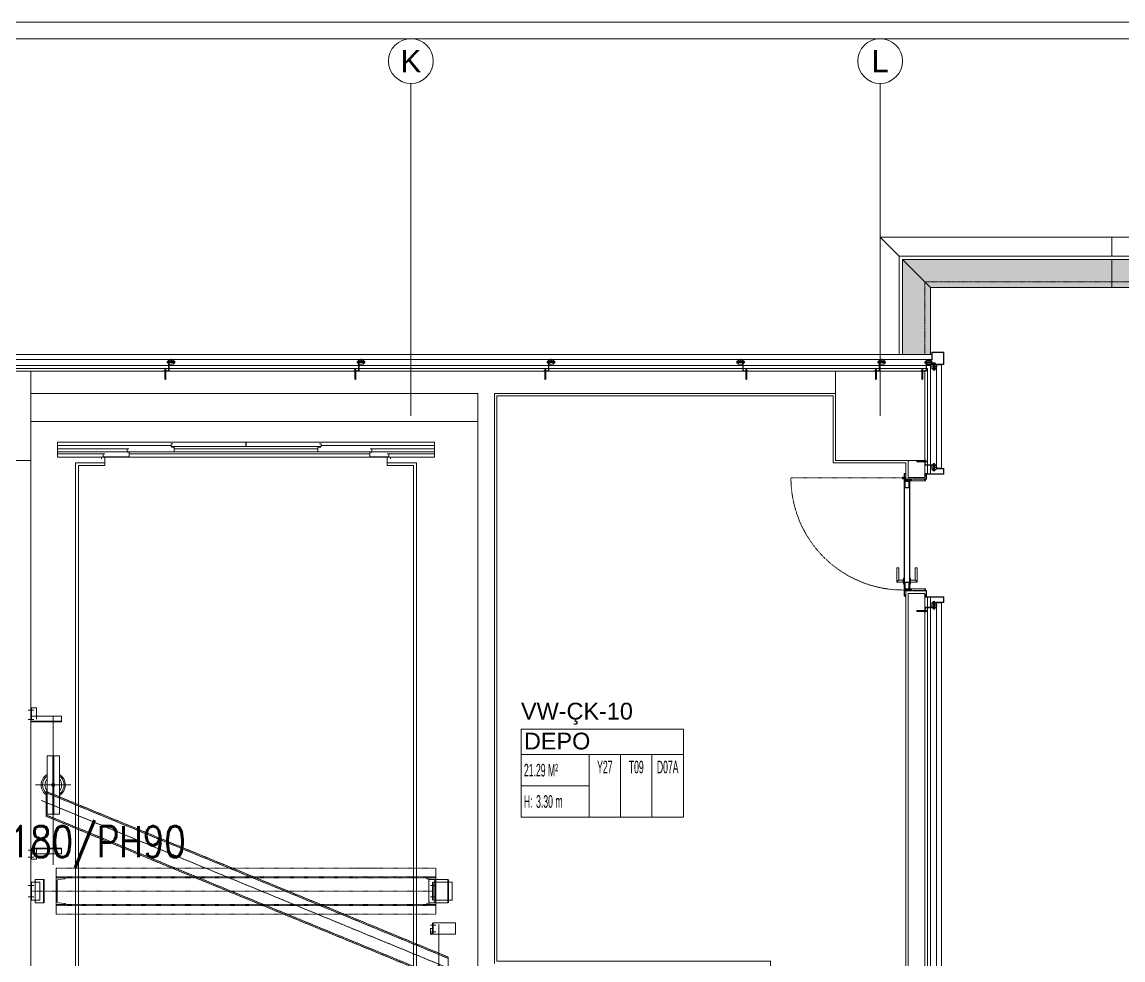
# Model space of a CAD drawing. Extents: x -3709 to 34962, y 0 to 8245.
# Drawn here: x 31650 to 32636, y 3366 to 4205 of the extents above; entities that cross this region are included whole.
import ezdxf
from ezdxf.enums import TextEntityAlignment as Align

# ---------------------------------------------------------------- set-up
doc = ezdxf.new("R2010")
doc.units = 0
doc.linetypes.add('DOT2', pattern=[0.125, 0, -0.125])
doc.linetypes.add('HIDDEN', pattern=[0.375, 0.25, -0.125])
doc.layers.get('0').update_dxf_attribs({"color": 9, "lineweight": 9})
for name, color, linetype, lineweight in [('00', 9, 'Continuous', 9), ('01', 9, 'Continuous', 9), ('05G', 8, 'Continuous', 9), ('06A', 9, 'Continuous', 9), ('06B', 9, 'Continuous', 9), ('06D', 9, 'Continuous', 9), ('10', 9, 'Continuous', 9), ('10A', 9, 'Continuous', 9), ('14', 9, 'Continuous', 9), ('15', 9, 'Continuous', 9), ('20', 9, 'DOT2', 9), ('21_MAHAL', 9, 'Continuous', 9), ('24', 9, 'Continuous', 9), ('33', 9, 'BATTING', 9), ('40A', 9, 'Continuous', 9), ('E-YAZI', 7, 'Continuous', 30)]:
    doc.layers.add(name, color=color, linetype=linetype, lineweight=lineweight)
doc.styles.add('Arial', font='arial.ttf', dxfattribs={"height": 2.5})
doc.styles.add('E-YAZI', font='txttw.shx')
doc.styles.add('MuuM_TEXT-STANDART', font='ARIALN.TTF')
doc.linetypes.add('BATTING', pattern='A,0.0001,-0.1,[134,ltypeshp.shx,S=0.1,R=0,X=-0.1,Y=0],-0.2,[134,ltypeshp.shx,S=0.1,R=180,X=0.1,Y=0],-0.1', length=0.4001)

# ---------------------------------------------------------------- blocks, each defined once
blk = doc.blocks.new('p-kolon-80x80-vw')
at = {"layer": '01'}
blk.add_lwpolyline([(-40, -40), (-40, 40), (40, 40), (40, -40)], close=True, dxfattribs=at)
blk = doc.blocks.new('NPU240')
for p, q in [((0, -120), (0, 120)), ((0, 120), (85, 120)), ((21.4, 105.2), (79.1, 110.2)), ((85, 120), (85, 116.7)), ((9.5, -92.2), (9.5, 92.2)), ((0, -120), (85, -120)), ((21.4, -105.2), (79.1, -110.2)), ((85, -120), (85, -116.7))]:
    blk.add_line(p, q)
for centre, radius, start, end in [((22.5, 92.2), 13, 95, 180), ((78.5, 116.7), 6.5, 275, 0), ((22.5, -92.2), 13, 180, 265), ((78.5, -116.7), 6.5, 0, 85)]:
    blk.add_arc(centre, radius, start, end)
blk = doc.blocks.new('asansr-acilmayan')
for p in [(1926.2, 24884.45), (1926.2, 24884.45), (1926.2, 24884.45), (1926.2, 24866.45)]:
    blk.add_point(p)
at = {"layer": '06D'}
for p, q in [((1593.7, 25263.7), (1593.7, 25277.2)), ((1931.2, 25277.2), (1593.7, 25277.2)), ((1695.35, 25274.2), (1593.7, 25274.2)), ((1931.2, 25274.2), (1829.65, 25274.2)), ((1931.2, 25277.2), (1931.2, 25263.7)), ((1656.2, 25271.2), (1593.7, 25271.2)), ((1656.2, 25268.7), (1593.7, 25268.7)), ((1634.7, 25266.7), (1593.7, 25266.7)), ((1931.2, 25263.7), (1593.7, 25263.7)), ((1873.2, 25266.7), (1658, 25266.7)), ((1826.8, 25271.2), (1698.2, 25271.2)), ((1826.8, 25268.7), (1698.2, 25268.7)), ((1931.2, 25271.2), (1875, 25271.2)), ((1931.2, 25268.7), (1875, 25268.7)), ((1931.2, 25266.7), (1890.2, 25266.7)), ((1610, 25258.7), (1610, 24624.2)), ((1636.2, 25258.7), (1610, 25258.7)), ((1612.5, 25256.2), (1612.5, 24626.7)), ((1636.2, 25256.2), (1612.5, 25256.2)), ((1636.2, 25258.7), (1636.2, 25256.2)), ((1888.7, 25258.7), (1888.7, 25256.2)), ((1888.7, 25258.7), (1915, 25258.7)), ((1888.7, 25256.2), (1912.5, 25256.2)), ((1912.5, 24626.7), (1912.5, 25256.2)), ((1915, 24624.2), (1915, 25258.7)), ((1567.5, 25037.45), (1572.5, 25037.45)), ((1570, 25039.45), (1575, 25039.45)), ((1570, 25039.45), (1570, 25029.45)), ((1570.5, 25039.45), (1570.5, 25029.45)), ((1575, 25039.45), (1575, 25029.45)), ((1567.5, 25028.95), (1572.5, 25028.95)), ((1570, 25031.95), (1597.5, 25031.95)), ((1570, 25027.55), (1597.5, 25027.55)), ((1570, 25026.95), (1597.5, 25026.95)), ((1570, 25026.95), (1575, 25026.95)), ((1590, 25031.95), (1590, 24898.95)), ((1597.5, 25031.95), (1597.5, 25026.95)), ((1584.5, 24996.45), (1584.5, 24944.45)), ((1589.5, 24996.45), (1584.5, 24996.45)), ((1589.5, 24944.45), (1589.5, 24996.45)), ((1590.5, 24944.45), (1590.5, 24996.45)), ((1590.5, 24996.45), (1595.5, 24996.45)), ((1595.5, 24944.45), (1595.5, 24996.45)), ((1574.15, 24970.45), (1605.85, 24970.45)), ((1583.54, 24964.75), (1583.57, 24942.45)), ((1584.5, 24944.45), (1589.5, 24944.45)), ((1595.5, 24944.45), (1590.5, 24944.45)), ((1567.5, 24911.95), (1572.5, 24911.95)), ((1570, 24913.95), (1597.5, 24913.95)), ((1570, 24903.95), (1570, 24913.95)), ((1570, 24913.95), (1575, 24913.95)), ((1570, 24913.35), (1597.5, 24913.35)), ((1570, 24908.95), (1597.5, 24908.95)), ((1570.5, 24903.95), (1570.5, 24913.95)), ((1575, 24903.95), (1575, 24913.95)), ((1597.5, 24908.95), (1597.5, 24913.95)), ((1567.5, 24905.95), (1572.5, 24905.95)), ((1570, 24903.95), (1575, 24903.95)), ((1592.5, 24887.45), (1592.5, 24895.95)), ((1932.5, 24887.45), (1932.5, 24895.95)), ((1572.5, 24880.45), (1567.5, 24880.45)), ((1570, 24867.45), (1570, 24883.45)), ((1570, 24883.45), (1578, 24883.45)), ((1570.5, 24867.45), (1570.5, 24883.45)), ((1573.8, 24864.95), (1573.8, 24885.95)), ((1573.8, 24885.95), (1581.8, 24885.95)), ((1578, 24883.45), (1578, 24867.45)), ((1581.3, 24885.95), (1581.3, 24864.95)), ((1581.8, 24885.95), (1581.8, 24864.95)), ((1926.2, 24885.95), (1926.2, 24864.95)), ((1943.2, 24885.95), (1926.2, 24885.95)), ((1927.5, 24880.45), (1932.5, 24880.45)), ((1929.5, 24883.45), (1929.5, 24867.45)), ((1947, 24883.45), (1930, 24883.45)), ((1930, 24883.45), (1930, 24867.45)), ((1943.2, 24864.95), (1943.2, 24885.95)), ((1943.7, 24864.95), (1943.7, 24885.95)), ((1947, 24867.45), (1947, 24883.45)), ((1572.5, 24870.45), (1567.5, 24870.45)), ((1927.5, 24870.45), (1932.5, 24870.45)), ((1578, 24867.45), (1570, 24867.45)), ((1581.8, 24864.95), (1573.8, 24864.95)), ((1592.5, 24863.45), (1592.5, 24854.95)), ((1926.2, 24864.95), (1943.2, 24864.95)), ((1930, 24867.45), (1947, 24867.45)), ((1932.5, 24863.45), (1932.5, 24854.95)), ((1932.5, 24844.95), (1927.5, 24844.95)), ((1930, 24841.95), (1927.5, 24841.95)), ((1927.5, 24841.95), (1927.5, 24836.95)), ((1929.5, 24846.95), (1929.5, 24836.95)), ((1930, 24846.95), (1930, 24836.95)), ((1930, 24846.95), (1950, 24846.95)), ((1935, 24712.7), (1935, 24845.7)), ((1950, 24846.95), (1950, 24836.95)), ((1932.5, 24838.95), (1927.5, 24838.95)), ((1930, 24837.55), (1927.5, 24837.55)), ((1930, 24836.95), (1927.5, 24836.95)), ((1930, 24836.95), (1950, 24836.95)), ((1943.45, 24794.17), (1943.45, 24816.46)), ((1929.5, 24806.45), (1929.5, 24754.45)), ((1929.5, 24806.45), (1934.5, 24806.45)), ((1934.5, 24808.95), (1934.5, 24756.95)), ((1935.5, 24808.95), (1935.5, 24756.95)), ((1940.5, 24806.45), (1935.5, 24806.45)), ((1940.5, 24754.45), (1940.5, 24806.45)), ((1925.85, 24780.45), (1919.15, 24780.45)), ((1934.5, 24754.45), (1929.5, 24754.45)), ((1935.5, 24754.45), (1940.5, 24754.45)), ((1930, 24723.95), (1927.5, 24723.95)), ((1927.5, 24718.95), (1927.5, 24723.95)), ((1930, 24723.35), (1927.5, 24723.35)), ((1932.5, 24721.95), (1927.5, 24721.95)), ((1929.5, 24713.95), (1929.5, 24723.95)), ((1930, 24723.95), (1950, 24723.95)), ((1930, 24713.95), (1930, 24723.95)), ((1950, 24713.95), (1950, 24723.95)), ((1930, 24718.95), (1927.5, 24718.95)), ((1932.5, 24715.95), (1927.5, 24715.95)), ((1930, 24713.95), (1950, 24713.95)), ((1636.2, 24624.2), (1610, 24624.2)), ((1636.2, 24626.7), (1612.5, 24626.7)), ((1636.2, 24624.2), (1636.2, 24626.7)), ((1888.7, 24624.2), (1888.7, 24626.7)), ((1888.7, 24626.7), (1912.5, 24626.7)), ((1888.7, 24624.2), (1915, 24624.2)), ((1593.7, 24619.2), (1593.7, 24605.7)), ((1931.2, 24619.2), (1593.7, 24619.2)), ((1634.7, 24616.2), (1593.7, 24616.2)), ((1656.2, 24613.2), (1593.7, 24613.2)), ((1873.2, 24616.2), (1658, 24616.2)), ((1826.8, 24613.2), (1698.2, 24613.2)), ((1931.2, 24613.2), (1875, 24613.2)), ((1931.2, 24616.2), (1890.2, 24616.2)), ((1931.2, 24605.7), (1931.2, 24619.2)), ((1656.2, 24611.7), (1593.7, 24611.7)), ((1695.35, 24608.7), (1593.7, 24608.7)), ((1931.2, 24605.7), (1593.7, 24605.7)), ((1931.2, 24608.7), (1829.65, 24608.7)), ((1931.2, 24611.7), (1875, 24611.7))]:
    blk.add_line(p, q, dxfattribs=at)
for points in [[(1760.85, 25277.2), (1762.35, 25277.2), (1762.35, 25273.2), (1695.35, 25273.2), (1695.35, 25275.7), (1696.85, 25275.7)], [(1764.15, 25277.2), (1762.65, 25277.2), (1762.65, 25273.2), (1829.65, 25273.2), (1829.65, 25275.7), (1828.15, 25275.7)], [(1633.2, 25262.2), (1633.2, 25263.7), (1636.2, 25263.7), (1636.2, 25258.7)], [(1656, 25268.2), (1658, 25268.2), (1658, 25264.2), (1634.7, 25264.2), (1634.7, 25266.7), (1636.2, 25266.7)], [(1695.7, 25272.7), (1698.2, 25272.7), (1698.2, 25268.7), (1656.2, 25268.7), (1656.2, 25271.2), (1657.7, 25271.2)], [(1829.3, 25272.7), (1826.8, 25272.7), (1826.8, 25268.7), (1875, 25268.7), (1875, 25271.2), (1873.5, 25271.2)], [(1875.2, 25268.2), (1873.2, 25268.2), (1873.2, 25264.2), (1890.2, 25264.2), (1890.2, 25266.7), (1888.7, 25266.7)], [(1891.7, 25262.2), (1891.7, 25263.7), (1888.7, 25263.7), (1888.7, 25258.7)], [(1633.2, 24620.7), (1633.2, 24619.2), (1636.2, 24619.2), (1636.2, 24624.2)], [(1891.7, 24620.7), (1891.7, 24619.2), (1888.7, 24619.2), (1888.7, 24624.2)], [(1656, 24614.7), (1658, 24614.7), (1658, 24618.7), (1634.7, 24618.7), (1634.7, 24616.2), (1636.2, 24616.2)], [(1695.7, 24610.2), (1698.2, 24610.2), (1698.2, 24614.2), (1656.2, 24614.2), (1656.2, 24611.7), (1657.7, 24611.7)], [(1829.3, 24610.2), (1826.8, 24610.2), (1826.8, 24614.2), (1875, 24614.2), (1875, 24611.7), (1873.5, 24611.7)], [(1875.2, 24614.7), (1873.2, 24614.7), (1873.2, 24618.7), (1890.2, 24618.7), (1890.2, 24616.2), (1888.7, 24616.2)], [(1760.85, 24605.7), (1762.35, 24605.7), (1762.35, 24609.7), (1695.35, 24609.7), (1695.35, 24607.2), (1696.85, 24607.2)], [(1764.15, 24605.7), (1762.65, 24605.7), (1762.65, 24609.7), (1829.65, 24609.7), (1829.65, 24607.2), (1828.15, 24607.2)]]:
    blk.add_lwpolyline(points, dxfattribs=at)
for centre in [(1590, 24970.45), (1935, 24780.45)]:
    blk.add_circle(centre, 1.5, dxfattribs=at)
for centre, radius, start, end in [((1590, 24970.45), 10.85, 120.45839, 239.54161), ((1590, 24970.45), 9.7, 124.54201, 235.45799), ((1590, 24970.45), 10.85, 300.45839, 59.54161), ((1590, 24970.45), 9.7, 304.54201, 55.45799), ((1590, 24970.45), 7.5, 137.16657, 222.83343), ((1590, 24970.45), 7.5, 317.16657, 42.83343), ((1935, 24780.45), 10.85, 120.45839, 239.54161), ((1935, 24780.45), 9.7, 124.54201, 235.45799), ((1935, 24780.45), 7.5, 137.16657, 222.83343), ((1935, 24780.45), 10.85, 300.45839, 59.54161), ((1935, 24780.45), 9.7, 304.54201, 55.45799), ((1935, 24780.45), 7.5, 317.16657, 42.83343)]:
    blk.add_arc(centre, radius, start, end, dxfattribs=at)
for p in [(1573.8, 24884.45), (1943.2, 24884.45), (1573.8, 24866.45), (1573.8, 24866.45), (1573.8, 24866.45), (1581.8, 24866.45)]:
    blk.add_point(p, dxfattribs=at)
at = {"layer": '20'}
for p, q in [((1583.54, 24963.56), (1943.02, 24815.45)), ((1583.57, 24964.74), (1943.45, 24816.46)), ((1579.13, 24956.66), (1943.45, 24806.57)), ((1583.57, 24942.45), (1943.45, 24794.17)), ((1584, 24943.47), (1943.45, 24795.37)), ((1592.5, 24895.95), (1860, 24895.95)), ((1880, 24895.95), (1860, 24895.95)), ((1932.5, 24895.95), (1860, 24895.95)), ((1592.5, 24888.35), (1932.5, 24888.35)), ((1592.5, 24887.45), (1860, 24887.45)), ((1924, 24887.45), (1860, 24887.45)), ((1570, 24875.45), (1930, 24875.45)), ((1592.5, 24863.45), (1924, 24863.45)), ((1592.5, 24862.55), (1932.5, 24862.55)), ((1592.5, 24854.95), (1862.5, 24854.95)), ((1932.5, 24854.95), (1860, 24854.95))]:
    blk.add_line(p, q, dxfattribs=at)
at = {"layer": '06D', "xscale": 0.0999999999985448, "yscale": 0.0999999999985448, "zscale": 0.0999999999985448}
blk.add_blockref('NPU240', (1592.5, 24875.45), dxfattribs=at)
at = {"layer": '06D', "xscale": 0.0999999999985448, "yscale": 0.0999999999985448, "zscale": 0.0999999999985448, "rotation": 180}
blk.add_blockref('NPU240', (1932.5, 24875.45), dxfattribs=at)
blk = doc.blocks.new('0_aks')
at = {"linetype": 'Continuous'}
blk.add_circle((0, 0), 2, dxfattribs=at)
at = {"style": 'Arial'}
blk.add_attdef('AKS', text='', height=2, dxfattribs=at).set_placement((0, 0), align=Align.MIDDLE_CENTER)
blk = doc.blocks.new('p-aks_vw')
at = {"layer": '24', "ltscale": 2}
for points in [[(3620, 3837.5), (3620, 3540)], [(4040, 3837.5), (4040, 3540)]]:
    blk.add_lwpolyline(points, dxfattribs=at)
at = {"layer": '24', "xscale": 10, "yscale": 10, "zscale": 10}
for p, values in [((3620, 3857.5), {'AKS': 'K'}), ((4040, 3857.5), {'AKS': 'L'})]:
    blk.add_blockref('0_aks', p, dxfattribs=at).add_auto_attribs(values)
blk = doc.blocks.new('gr-p-barel kilitli kapı kolu')
at = {"flags": 128}
for points in [[(-0.9, 0.8), (-0.9, 4.9), (-11.7, 4.9), (-11.7, 6.7), (0.9, 6.7), (0.9, 0.8)], [(-0.8, 5), (0.8, 6.6)]]:
    blk.add_lwpolyline(points, dxfattribs=at)
blk.add_lwpolyline([(-2.75, 0), (-2.75, 0.7), (2.75, 0.7), (2.75, 0)])
blk.add_lwpolyline([(-1.3, 0.7), (1.3, 0.7), (1.3, 0.8), (-1.3, 0.8)], close=True)
blk = doc.blocks.new('prf-scr2')
at = {"linetype": 'DOT2', "ltscale": 10}
blk.add_line((0, 0.19), (0, -1.06), dxfattribs=at)
for p, q in [((0.09, -0.24), (-0.09, -0.2)), ((-0.09, -0.24), (0.09, -0.28)), ((0.09, -0.32), (-0.09, -0.28)), ((-0.09, -0.32), (0.09, -0.36)), ((0.09, -0.4), (-0.09, -0.36)), ((-0.09, -0.4), (0.09, -0.44)), ((0.09, -0.48), (-0.09, -0.44)), ((-0.09, -0.48), (0.09, -0.52)), ((0.09, -0.56), (-0.09, -0.52)), ((-0.09, -0.56), (0.09, -0.6)), ((0.09, -0.64), (-0.09, -0.6)), ((-0.09, -0.64), (0.09, -0.68)), ((0.09, -0.72), (-0.09, -0.68)), ((-0.09, -0.72), (0.09, -0.76)), ((0.06, -0.84), (-0.08, -0.76)), ((-0.07, -0.8), (0.06, -0.84)), ((0.09, -0.17), (0, -0.15)), ((0, -0.18), (0.09, -0.2))]:
    blk.add_line(p, q)
blk.add_lwpolyline([(0.23, 0), (-0.23, 0), (-0.23, -0.01), (-0.12, -0.14), (0.12, -0.14), (0.23, -0.01), (0.23, 0)], close=True)
for points in [[(0.23, -0.01), (-0.23, -0.01)], [(-0.09, -0.14), (-0.09, -0.2), (-0.12, -0.22), (-0.12, -0.23), (-0.09, -0.24), (-0.09, -0.28), (-0.12, -0.3), (-0.12, -0.31), (-0.09, -0.32), (-0.09, -0.36), (-0.12, -0.38), (-0.12, -0.39), (-0.09, -0.4), (-0.09, -0.44), (-0.12, -0.46), (-0.12, -0.46), (-0.09, -0.48), (-0.09, -0.52), (-0.12, -0.54), (-0.12, -0.54), (-0.09, -0.56), (-0.09, -0.6), (-0.12, -0.62), (-0.12, -0.62), (-0.09, -0.64), (-0.09, -0.68), (-0.12, -0.69), (-0.12, -0.7), (-0.09, -0.72), (-0.09, -0.73), (-0.08, -0.76), (-0.1, -0.77), (-0.1, -0.78), (-0.07, -0.8), (-0.01, -0.94), (0, -0.95), (0.01, -0.94), (0.08, -0.76), (0.09, -0.76), (0.12, -0.74), (0.12, -0.73), (0.09, -0.72), (0.09, -0.68), (0.12, -0.66), (0.12, -0.66), (0.09, -0.64), (0.09, -0.6), (0.12, -0.58), (0.12, -0.58), (0.09, -0.56), (0.09, -0.52), (0.12, -0.5), (0.12, -0.5), (0.09, -0.48), (0.09, -0.44), (0.12, -0.43), (0.12, -0.42), (0.09, -0.4), (0.09, -0.36), (0.12, -0.35), (0.12, -0.34), (0.09, -0.32), (0.09, -0.28), (0.12, -0.27), (0.12, -0.26), (0.09, -0.24), (0.09, -0.2), (0.12, -0.19), (0.12, -0.18), (0.09, -0.17), (0.09, -0.14)]]:
    blk.add_lwpolyline(points)
blk = doc.blocks.new('cxvxv')
for p, q in [((-21988.4, 8560.98, 0), (-21988.4, 8560.32, 0)), ((-21988.4, 8560.32, 0), (-21986.64, 8560.32, 0)), ((-21988.4, 8555.4, 0), (-21986.64, 8555.4, 0)), ((-21988.4, 8554.74, 0), (-21988.4, 8555.4, 0)), ((-21986.86, 8561.07, 0), (-21988.18, 8561.07, 0)), ((-21986.86, 8554.65, 0), (-21988.17, 8554.65, 0)), ((-21988.02, 8561.25, 0), (-21987.03, 8561.3, 0)), ((-21988.02, 8561.25, 0), (-21988, 8561.26, 0)), ((-21988, 8561.23, 0), (-21988.02, 8561.25, 0)), ((-21988.02, 8561.13, 0), (-21987.03, 8561.19, 0)), ((-21988.02, 8561.13, 0), (-21988, 8561.14, 0)), ((-21988, 8561.11, 0), (-21988.02, 8561.13, 0)), ((-21988.02, 8560.32, 0), (-21987.02, 8560.32, 0)), ((-21988.02, 8560.28, 0), (-21988.02, 8560.32, 0)), ((-21988.02, 8560.11, 0), (-21988.02, 8555.61, 0)), ((-21988.02, 8555.44, 0), (-21988.02, 8555.4, 0)), ((-21988.02, 8555.4, 0), (-21987.02, 8555.4, 0)), ((-21988, 8561.3, 0), (-21987.94, 8561.35, 0)), ((-21988, 8561.26, 0), (-21988, 8561.3, 0)), ((-21988, 8561.14, 0), (-21988, 8561.23, 0)), ((-21988, 8561.07, 0), (-21988, 8561.11, 0)), ((-21987.96, 8560.98, 0), (-21987.96, 8560.32, 0)), ((-21987.96, 8554.74, 0), (-21987.96, 8555.4, 0)), ((-21987.54, 8561.35, 0), (-21987.94, 8561.35, 0)), ((-21987.7, 8561.05, 0), (-21987.7, 8561.08, 0)), ((-21987.7, 8561.07, 0), (-21987.7, 8561.07, 0)), ((-21987.54, 8561.35, 0), (-21987.1, 8561.35, 0)), ((-21987.03, 8561.3, 0), (-21987.1, 8561.35, 0)), ((-21987.08, 8560.64, 0), (-21987.08, 8560.98, 0)), ((-21987.08, 8560.64, 0), (-21987.08, 8560.32, 0)), ((-21987.08, 8555.08, 0), (-21987.08, 8555.4, 0)), ((-21987.08, 8555.08, 0), (-21987.08, 8554.74, 0)), ((-21987.06, 8560.32, 0), (-21987.06, 8560.28, 0)), ((-21987.06, 8555.61, 0), (-21987.06, 8560.11, 0)), ((-21987.06, 8555.4, 0), (-21987.06, 8555.44, 0)), ((-21987.05, 8561.32, 0), (-21987.03, 8561.3, 0)), ((-21987.03, 8561.3, 0), (-21987.05, 8561.28, 0)), ((-21987.03, 8561.3, 0), (-21987.05, 8561.29, 0)), ((-21987.05, 8561.28, 0), (-21987.05, 8561.2, 0)), ((-21987.05, 8561.2, 0), (-21987.03, 8561.19, 0)), ((-21987.03, 8561.19, 0), (-21987.05, 8561.17, 0)), ((-21987.05, 8561.17, 0), (-21987.05, 8561.08, 0)), ((-21987.05, 8561.08, 0), (-21987.03, 8561.07, 0)), ((-21987.02, 8560.32, 0), (-21987.02, 8560.28, 0)), ((-21987.02, 8555.61, 0), (-21987.02, 8560.11, 0)), ((-21987.02, 8555.4, 0), (-21987.02, 8555.44, 0)), ((-21986.64, 8560.32, 0), (-21986.64, 8560.98, 0)), ((-21986.64, 8555.4, 0), (-21986.64, 8554.74, 0))]:
    blk.add_line(p, q)
at = {"elevation": 0}
for points in [[(-21986.3, 8560.11), (-21988.7, 8560.11), (-21988.7, 8560.28), (-21986.3, 8560.28)], [(-21986.3, 8555.61), (-21988.7, 8555.61), (-21988.7, 8555.44), (-21986.3, 8555.44)]]:
    blk.add_lwpolyline(points, close=True, dxfattribs=at)
for points in [[(-21987.98, 8560.28), (-21987.98, 8560.32)], [(-21987.98, 8560.11), (-21987.98, 8555.61)], [(-21987.98, 8555.44), (-21987.98, 8555.4)]]:
    blk.add_lwpolyline(points, dxfattribs=at)
for centre, radius, start, end in [((-21988.18, 8560.75, 0), 0.315, 45.8497, 134.1503), ((-21988.18, 8554.97, 0), 0.315, 225.8497, 314.1503), ((-21987.52, 8559.95, 0), 1.12, 66.87008, 113.12992), ((-21987.52, 8559.95, 0), 1.12, 66.87008, 113.12992), ((-21987.52, 8555.77, 0), 1.12, 246.87008, 293.12992), ((-21987.52, 8555.77, 0), 1.12, 246.87008, 293.12992), ((-21986.86, 8560.76, 0), 0.313, 45.44896, 134.55104), ((-21986.86, 8554.96, 0), 0.313, 225.44896, 314.55104)]:
    blk.add_arc(centre, radius, start, end)
blk = doc.blocks.new('VIDA')
for p, q in [((-18072, 6523.9), (-18071.9, 6524)), ((-18071.9, 6523.8), (-18072, 6523.9)), ((-18071.9, 6524), (-18070.1, 6524.7)), ((-18069.6, 6522.9), (-18071.9, 6523.8)), ((-18069.7, 6524.9), (-18070.6, 6523.2)), ((-18070.6, 6523.2), (-18070.1, 6524.7)), ((-18070.1, 6524.7), (-18069.9, 6525.1)), ((-18069.9, 6525.1), (-18070.1, 6524.1)), ((-18070.1, 6524.1), (-18070, 6524.3)), ((-18070, 6524.3), (-18069.8, 6525.1)), ((-18069.9, 6525.1), (-18069.8, 6525.1)), ((-18069.8, 6525.1), (-18069.7, 6524.9)), ((-18069.7, 6524.9), (-18069.3, 6525)), ((-18069.6, 6522.8), (-18069.1, 6525)), ((-18069.6, 6522.8), (-18069.6, 6522.9)), ((-18069.4, 6522.4), (-18069.6, 6522.8)), ((-18068.9, 6525.3), (-18069.4, 6522.4)), ((-18069.3, 6522.4), (-18069.4, 6522.4)), ((-18069.3, 6522.4), (-18068.9, 6525.3)), ((-18069.3, 6525), (-18069.1, 6525)), ((-18069.1, 6522.8), (-18069.3, 6522.4)), ((-18069.1, 6525), (-18068.9, 6525.3)), ((-18068.7, 6522.8), (-18069.1, 6522.8)), ((-18068.9, 6525.3), (-18068.9, 6525.3)), ((-18068.9, 6525.3), (-18068.7, 6525)), ((-18068.7, 6522.8), (-18068.2, 6525)), ((-18068.7, 6525), (-18068.2, 6525)), ((-18068.5, 6522.4), (-18068.7, 6522.8)), ((-18068, 6525.3), (-18068.5, 6522.4)), ((-18068.4, 6522.4), (-18068.5, 6522.4)), ((-18068.4, 6522.4), (-18067.9, 6525.3)), ((-18068.2, 6522.8), (-18068.4, 6522.4)), ((-18068.2, 6522.8), (-18068.4, 6522.4)), ((-18068.2, 6525), (-18068, 6525.3)), ((-18067.7, 6525), (-18068.2, 6522.8)), ((-18067.7, 6522.8), (-18068.2, 6522.8)), ((-18067.9, 6525.3), (-18068, 6525.3)), ((-18067.9, 6525.3), (-18067.7, 6525)), ((-18067.7, 6522.8), (-18067.2, 6525)), ((-18067.7, 6525), (-18067.2, 6525)), ((-18067.5, 6522.4), (-18067.7, 6522.8)), ((-18067, 6525.3), (-18067.5, 6522.4)), ((-18067.4, 6522.4), (-18067.5, 6522.4)), ((-18067.4, 6522.4), (-18066.9, 6525.3)), ((-18067.2, 6522.8), (-18067.4, 6522.4)), ((-18067.2, 6522.8), (-18067.4, 6522.4)), ((-18067.2, 6525), (-18067, 6525.3)), ((-18066.7, 6525), (-18067.2, 6522.8)), ((-18066.7, 6522.8), (-18067.2, 6522.8)), ((-18066.9, 6525.3), (-18067, 6525.3)), ((-18066.9, 6525.3), (-18066.7, 6525)), ((-18066.3, 6525), (-18066.7, 6525)), ((-18066.7, 6522.8), (-18066.3, 6525)), ((-18066.5, 6522.4), (-18066.7, 6522.8)), ((-18066.1, 6525.3), (-18066.5, 6522.4)), ((-18066.5, 6522.4), (-18066, 6525.3)), ((-18066.3, 6522.8), (-18066.5, 6522.4)), ((-18066.3, 6522.8), (-18066.5, 6522.4)), ((-18066.5, 6522.4), (-18066.5, 6522.4)), ((-18066.3, 6525), (-18066.1, 6525.3)), ((-18065.8, 6525), (-18066.3, 6522.8)), ((-18066.3, 6522.8), (-18065.8, 6522.8)), ((-18066, 6525.3), (-18066.1, 6525.3)), ((-18066, 6525.3), (-18065.8, 6525)), ((-18065.8, 6522.8), (-18065.3, 6525)), ((-18065.8, 6525), (-18065.3, 6525)), ((-18065.6, 6522.4), (-18065.8, 6522.8)), ((-18065.1, 6525.3), (-18065.6, 6522.4)), ((-18065.5, 6522.4), (-18065.6, 6522.4)), ((-18065.5, 6522.4), (-18065, 6525.3)), ((-18065.3, 6522.8), (-18065.5, 6522.4)), ((-18065.3, 6522.8), (-18065.5, 6522.4)), ((-18065.3, 6525), (-18065.1, 6525.3)), ((-18064.8, 6525), (-18065.3, 6522.8)), ((-18064.8, 6522.8), (-18065.3, 6522.8)), ((-18065.1, 6525.3), (-18065, 6525.3)), ((-18065, 6525.3), (-18064.8, 6525)), ((-18064.8, 6525), (-18064.3, 6525)), ((-18064.8, 6522.8), (-18064.3, 6525)), ((-18064.6, 6522.4), (-18064.8, 6522.8)), ((-18064.1, 6525.3), (-18064.6, 6522.4)), ((-18064.5, 6522.4), (-18064.6, 6522.4)), ((-18064.5, 6522.4), (-18064, 6525.3)), ((-18064.3, 6522.8), (-18064.5, 6522.4)), ((-18064.3, 6522.8), (-18064.5, 6522.4)), ((-18064.3, 6525), (-18064.1, 6525.3)), ((-18063.8, 6525), (-18064.3, 6522.8)), ((-18063.8, 6522.8), (-18064.3, 6522.8)), ((-18064, 6525.3), (-18064.1, 6525.3)), ((-18064, 6525.3), (-18063.8, 6525)), ((-18063.8, 6522.8), (-18062, 6525)), ((-18062, 6525), (-18063.8, 6525)), ((-18063.6, 6522.4), (-18063.8, 6522.8)), ((-18063.6, 6522.4), (-18061.7, 6525.3)), ((-18061.8, 6525.3), (-18063.6, 6522.4)), ((-18062, 6522.8), (-18063.6, 6522.4)), ((-18062, 6522.8), (-18063.6, 6522.4)), ((-18063.6, 6522.4), (-18063.6, 6522.4)), ((-18061.5, 6525), (-18063.4, 6522.8)), ((-18063.4, 6522.8), (-18061.5, 6522.8)), ((-18061.7, 6525.3), (-18063.2, 6525.3)), ((-18062.7, 6522.4), (-18061.5, 6522.8)), ((-18062.6, 6522.4), (-18062.1, 6525.3)), ((-18062.4, 6522.8), (-18062.6, 6522.4)), ((-18062.4, 6522.8), (-18062.6, 6522.4)), ((-18062.6, 6522.4), (-18061.3, 6522.4)), ((-18062.4, 6525), (-18062.2, 6525.3)), ((-18061.5, 6525), (-18062.4, 6525)), ((-18061.5, 6522.8), (-18062.4, 6525)), ((-18061.9, 6525), (-18062.4, 6522.8)), ((-18061.9, 6522.8), (-18062.4, 6522.8)), ((-18062.2, 6525.3), (-18062.1, 6525.3)), ((-18062.2, 6525.3), (-18061.3, 6522.4)), ((-18062.1, 6525.3), (-18061.9, 6525)), ((-18062, 6525), (-18061.8, 6525.3)), ((-18061.9, 6525), (-18061.4, 6525)), ((-18061.9, 6522.8), (-18061.4, 6525)), ((-18061.7, 6522.4), (-18061.9, 6522.8)), ((-18061.2, 6525.3), (-18061.7, 6522.4)), ((-18061.7, 6525.3), (-18061.5, 6525)), ((-18061.6, 6522.4), (-18061.7, 6522.4)), ((-18061.6, 6522.4), (-18061.2, 6525.3)), ((-18061.4, 6522.8), (-18061.6, 6522.4)), ((-18061.4, 6522.8), (-18061.6, 6522.4)), ((-18061.4, 6525), (-18061.2, 6525.3)), ((-18061, 6525), (-18061.4, 6522.8)), ((-18060.9, 6522.8), (-18061.4, 6522.8)), ((-18061.2, 6525.3), (-18061, 6525)), ((-18061.2, 6525.3), (-18061.2, 6525.3)), ((-18061, 6525), (-18060.5, 6525)), ((-18060.9, 6522.8), (-18060.5, 6525)), ((-18060.7, 6522.4), (-18060.9, 6522.8)), ((-18060.7, 6522.4), (-18060.2, 6525.3)), ((-18060.3, 6525.3), (-18060.7, 6522.4)), ((-18060.5, 6522.8), (-18060.7, 6522.4)), ((-18060.5, 6522.8), (-18060.7, 6522.4)), ((-18060.7, 6522.4), (-18060.7, 6522.4)), ((-18060.5, 6525), (-18060.3, 6525.3)), ((-18060, 6525), (-18060.5, 6522.8)), ((-18060.5, 6522.8), (-18060, 6522.8)), ((-18060.3, 6525.3), (-18060.2, 6525.3)), ((-18060.2, 6525.3), (-18060, 6525)), ((-18060, 6525), (-18059.5, 6525)), ((-18060, 6522.8), (-18059.5, 6525)), ((-18059.8, 6522.4), (-18060, 6522.8)), ((-18059.3, 6525.3), (-18059.8, 6522.4)), ((-18059.7, 6522.4), (-18059.8, 6522.4)), ((-18059.7, 6522.4), (-18059.2, 6525.3)), ((-18059.5, 6522.8), (-18059.7, 6522.4)), ((-18059.5, 6522.8), (-18059.7, 6522.4)), ((-18059.5, 6525), (-18059.3, 6525.3)), ((-18059.2, 6524), (-18059.5, 6522.8)), ((-18059.5, 6522.8), (-18059.2, 6522.8)), ((-18059.3, 6525.3), (-18059.2, 6525.3)), ((-18058.1, 6526.6), (-18059.2, 6526.6)), ((-18059.2, 6521.2), (-18059.2, 6526.6)), ((-18058.1, 6521.2), (-18059.2, 6521.2))]:
    blk.add_line(p, q)
for points in [[(-18068.7, 6525), (-18069.1, 6522.8)], [(-18057.2, 6524.3), (-18057.5, 6524), (-18057.5, 6523.8), (-18057.2, 6523.5)]]:
    blk.add_lwpolyline(points)
for centre, start, end in [((-18062.4, 6523.6), 7.50951, 35.24269), ((-18062.4, 6524.2), 324.75731, 352.49049)]:
    blk.add_arc(centre, 5.21, start, end)
blk = doc.blocks.new('çelik dübel')
at = {"ltscale": 7}
for p, q in [((-87.2, -2), (-85, 2)), ((-85, -6), (-85, 2)), ((-68, 2), (-85, 2)), ((-75, -6), (-75, 2)), ((-70, -6), (-70, 2)), ((-68, 3), (-58, 2)), ((-68, -7), (-68, 3)), ((-58, -6), (-58, 2)), ((-8.5, 2), (-58, 2)), ((-53, 1.5), (-58, 1.5)), ((-53, -6), (-53, 2)), ((-25, -6), (-25, 2)), ((-25, -6), (-23.9, 2)), ((-23, -6), (-21.9, 2)), ((-21, -6), (-19.9, 2)), ((-19, -6), (-17.9, 2)), ((-17, -6), (-15.9, 2)), ((-85, -6), (-87.2, -2)), ((-68, -6), (-85, -6)), ((-68, -7), (-58, -6)), ((-53, -5.5), (-58, -5.5)), ((-8.5, -6), (-58, -6))]:
    blk.add_line(p, q, dxfattribs=at)
for p, q in [((-15, -6), (-13.9, 2)), ((-13, -6), (-11.9, 2)), ((-11, -6), (-10, 1.1)), ((-10, -9), (-10, 5)), ((-9, 5), (-10, 5)), ((-10, 3), (-10, 5)), ((-9, -9), (-9, 5)), ((-8.5, 2), (-8.5, 3)), ((-8.5, -4), (-8.5, 0)), ((-5, 4), (-7.5, 4)), ((-5, 1), (-7.5, 1)), ((-4, 2), (-4, 3)), ((-1, 2), (-4, 2)), ((-4, -4), (-4, 0)), ((-3, -6), (-1.9, 2)), ((-1, -6), (0, 1.1)), ((0, -5), (0, 1)), ((-10, -7), (-10, -9.1)), ((-9, -9), (-10, -9)), ((-8.5, -6), (-8.5, -7)), ((-5, -5), (-7.5, -5)), ((-5, -8), (-7.5, -8)), ((-4, -6), (-4, -7)), ((-1, -6), (-4, -6))]:
    blk.add_line(p, q)
for points in [[(-68, 0.6), (-67.4, 0.4), (-67, 0.1), (-66.6, -0.3), (-66.2, -0.8), (-65.9, -1.3), (-65.7, -1.9), (-65.4, -2.3), (-65.2, -2.8), (-65, -3.1), (-64.8, -3.3), (-64.6, -3.5), (-64.4, -3.6), (-64.2, -3.5), (-63.9, -3.5), (-63.7, -3.3), (-63.5, -3.1), (-63.2, -2.9), (-62.9, -2.6), (-62.7, -2.3), (-62.4, -2), (-62.1, -1.7), (-61.9, -1.4), (-61.6, -1.1), (-61.4, -0.9), (-61.2, -0.7), (-61, -0.6), (-60.8, -0.5), (-60.6, -0.5), (-60.4, -0.5), (-60.3, -0.7), (-60.1, -0.9), (-59.9, -1.1), (-59.8, -1.5), (-59.6, -1.9), (-59.4, -2.3), (-59.2, -2.7), (-58.9, -3), (-58.7, -3.3), (-58.4, -3.5), (-58, -3.5)], [(-68, -0.5), (-68, -0.5), (-67.9, -0.5), (-67.9, -0.5), (-67.8, -0.5), (-67.8, -0.6), (-67.7, -0.6), (-67.7, -0.6), (-67.6, -0.7), (-67.6, -0.7), (-67.6, -0.8), (-67.5, -0.8), (-67.5, -0.8), (-67.5, -0.9), (-67.4, -0.9), (-67.4, -0.9), (-67.3, -1), (-67.3, -1), (-67.3, -1.1), (-67.2, -1.1), (-67.2, -1.2), (-67.2, -1.2), (-67.1, -1.3), (-67.1, -1.3), (-67.1, -1.4), (-67, -1.4), (-67, -1.5), (-67, -1.5), (-66.9, -1.6), (-66.9, -1.6), (-66.9, -1.7), (-66.9, -1.7), (-66.8, -1.8), (-66.8, -1.9), (-66.8, -1.9), (-66.7, -2), (-66.7, -2), (-66.7, -2.1), (-66.6, -2.2), (-66.6, -2.2), (-66.6, -2.3), (-66.6, -2.3), (-66.5, -2.4), (-66.5, -2.5), (-66.5, -2.5), (-66.4, -2.6), (-66.4, -2.7), (-66.4, -2.7), (-66.3, -2.8), (-66.3, -2.8), (-66.3, -2.9), (-66.3, -3), (-66.2, -3), (-66.2, -3.1), (-66.2, -3.1), (-66.1, -3.2), (-66.1, -3.2), (-66.1, -3.3), (-66, -3.4), (-66, -3.4), (-66, -3.5), (-65.9, -3.5), (-65.9, -3.6), (-65.9, -3.6), (-65.8, -3.7), (-65.8, -3.7), (-65.7, -3.8), (-65.7, -3.8), (-65.7, -3.9), (-65.6, -3.9), (-65.6, -4), (-65.5, -4), (-65.5, -4.1), (-65.4, -4.1), (-65.4, -4.1), (-65.3, -4.2), (-65.3, -4.2), (-65.2, -4.3), (-65.2, -4.3), (-65.1, -4.3), (-65, -4.4), (-65, -4.4), (-64.9, -4.4), (-64.9, -4.4), (-64.8, -4.5), (-64.7, -4.5), (-64.7, -4.5), (-64.6, -4.5), (-64.5, -4.5), (-64.5, -4.5), (-64.4, -4.5), (-64.3, -4.5), (-64.3, -4.5), (-64.2, -4.5), (-64.1, -4.5), (-64.1, -4.5), (-64, -4.5), (-64, -4.5), (-63.9, -4.5), (-63.8, -4.5), (-63.8, -4.5), (-63.7, -4.4), (-63.7, -4.4), (-63.6, -4.4), (-63.6, -4.4), (-63.5, -4.4), (-63.4, -4.3), (-63.4, -4.3), (-63.3, -4.3), (-63.3, -4.3), (-63.3, -4.2), (-63.2, -4.2), (-63.2, -4.2), (-63.1, -4.1), (-63.1, -4.1), (-63, -4.1), (-63, -4), (-62.9, -4), (-62.9, -4), (-62.9, -3.9), (-62.8, -3.9), (-62.8, -3.9), (-62.7, -3.8), (-62.7, -3.8), (-62.7, -3.8), (-62.6, -3.7), (-62.6, -3.7), (-62.5, -3.6), (-62.5, -3.6), (-62.5, -3.6), (-62.4, -3.5), (-62.4, -3.5), (-62.4, -3.5), (-62.3, -3.4), (-62.3, -3.4), (-62.2, -3.3), (-62.2, -3.3), (-62.2, -3.3), (-62.1, -3.2), (-62.1, -3.2), (-62.1, -3.1), (-62, -3.1), (-62, -3.1), (-62, -3), (-61.9, -3), (-61.9, -2.9), (-61.9, -2.9), (-61.8, -2.9), (-61.8, -2.8), (-61.7, -2.8), (-61.7, -2.7), (-61.7, -2.7), (-61.6, -2.6), (-61.6, -2.6), (-61.6, -2.6), (-61.5, -2.5), (-61.5, -2.5), (-61.5, -2.5), (-61.4, -2.4), (-61.4, -2.4), (-61.4, -2.3), (-61.3, -2.3), (-61.3, -2.3), (-61.3, -2.2), (-61.3, -2.2), (-61.2, -2.2), (-61.2, -2.1), (-61.2, -2.1), (-61.1, -2), (-61.1, -2), (-61.1, -2), (-61, -1.9), (-61, -1.9), (-61, -1.9), (-61, -1.9), (-60.9, -1.8), (-60.9, -1.8), (-60.9, -1.8), (-60.9, -1.8), (-60.9, -1.8), (-60.9, -1.7), (-60.8, -1.7), (-60.8, -1.7), (-60.8, -1.7), (-60.8, -1.7), (-60.8, -1.7), (-60.8, -1.8), (-60.7, -1.8), (-60.7, -1.8), (-60.7, -1.8), (-60.7, -1.9), (-60.7, -1.9), (-60.7, -1.9), (-60.6, -2), (-60.6, -2), (-60.6, -2.1), (-60.6, -2.1), (-60.6, -2.1), (-60.5, -2.2), (-60.5, -2.2), (-60.5, -2.3), (-60.5, -2.3), (-60.4, -2.4), (-60.4, -2.5), (-60.4, -2.5), (-60.4, -2.6), (-60.3, -2.6), (-60.3, -2.7), (-60.3, -2.7), (-60.3, -2.8), (-60.2, -2.8), (-60.2, -2.9), (-60.2, -3), (-60.1, -3), (-60.1, -3.1), (-60.1, -3.1), (-60, -3.2), (-60, -3.2), (-59.9, -3.3), (-59.9, -3.4), (-59.9, -3.4), (-59.8, -3.5), (-59.8, -3.5), (-59.7, -3.6), (-59.7, -3.6), (-59.6, -3.7), (-59.6, -3.8), (-59.5, -3.8), (-59.5, -3.9), (-59.4, -3.9), (-59.3, -4), (-59.3, -4), (-59.2, -4.1), (-59.1, -4.2), (-59, -4.2), (-58.9, -4.3), (-58.8, -4.3), (-58.6, -4.4), (-58.4, -4.4), (-58.2, -4.5), (-58, -4.5)]]:
    blk.add_lwpolyline(points)
for centre, start, end in [((-7.5, 3), 90, 180), ((-7.5, 2), 180, 270), ((-7.5, 0), 90, 180), ((-5, 3), 0, 90), ((-5, 2), 270, 0), ((-5, 0), 0, 90), ((-1, 1), 0, 90), ((-7.5, -4), 180, 270), ((-7.5, -6), 90, 180), ((-7.5, -7), 180, 270), ((-5, -4), 270, 0), ((-5, -6), 0, 90), ((-5, -7), 270, 0), ((-1, -5), 270, 0)]:
    blk.add_arc(centre, 1, start, end)
blk = doc.blocks.new('kjdol')
at = {"ltscale": 10, "elevation": -278.89}
blk.add_lwpolyline([(77394.12, 60089.89), (77403.28, 60089.89, 0.460237), (77404.18, 60090.79), (77404.18, 60094.89), (77403.78, 60094.89), (77403.78, 60091.29, -0.414214), (77402.78, 60090.29), (77394.12, 60090.29)], format="xyb", close=True, dxfattribs=at)
at = {"elevation": -249.79}
for points in [[(77397.97, 60089.9), (77397.97, 60085.9), (77393.97, 60085.9), (77393.97, 60089.9)], [(77397.77, 60089.7), (77397.77, 60086.1), (77394.17, 60086.1), (77394.17, 60089.7)]]:
    blk.add_lwpolyline(points, close=True, dxfattribs=at)
at = {"extrusion": (0, 0, -1), "xscale": 0.1000000000058208, "yscale": 0.1000000000058208, "zscale": -0.0999999999999091}
blk.add_blockref('çelik dübel', (-77402.74, 60093.36, 459.25), dxfattribs=at)
at = {"xscale": 0.1000000000058208, "yscale": 0.1000000000058208, "zscale": 0.1000000000058208, "rotation": 180}
blk.add_blockref('VIDA', (75587.75, 60740.29, -249.79), dxfattribs=at)
blk.add_blockref('cxvxv', (99383.5, 51530.11, -249.79))
blk = doc.blocks.new('0_roomno2')
blk.add_lwpolyline([(19.38, -10.5), (0, -10.5), (0, 0), (19.38, 0)], close=True)
for points in [[(0, -3), (19.38, -3)], [(8.12, -3), (8.12, -10.5)], [(11.88, -3), (11.88, -10.5)], [(15.62, -3), (15.62, -10.5)], [(0, -6.75), (8.12, -6.75)]]:
    blk.add_lwpolyline(points)
at = {"style": 'MuuM_TEXT-STANDART', "width": 0.6}
blk.add_text('H:', height=1.5, dxfattribs=at).set_placement((0.35, -8.61), align=Align.MIDDLE_LEFT)
at = {"style": 'Arial'}
blk.add_attdef('ODANO', (0, 1.17), '', height=2, dxfattribs=at)
blk.add_attdef('MEKANADI', text='', height=2, dxfattribs=at).set_placement((0.35, -3), align=Align.BOTTOM_LEFT)
at = {"style": 'MuuM_TEXT-STANDART', "width": 0.6}
for tag, p in [('YER01', (10, -4.5)), ('TAVAN01', (13.75, -4.5)), ('DUVAR01', (17.5, -4.5)), ('YER02', (10, -6.75)), ('TAVAN02', (13.75, -6.75)), ('DUVAR02', (17.5, -6.75)), ('YER03', (10, -9)), ('TAVAN03', (13.75, -9)), ('DUVAR03', (17.5, -9))]:
    blk.add_attdef(tag, text='', height=1.5, dxfattribs=at).set_placement(p, align=Align.MIDDLE_CENTER)
for tag, p in [('M2', (0.35, -4.88)), ('TEMIZTAVANYUKSEKLIGI', (1.8, -8.61))]:
    blk.add_attdef(tag, text='', height=1.5, dxfattribs=at).set_placement(p, align=Align.MIDDLE_LEFT)

msp = doc.modelspace()

# ---------------------------------------------------------------- hatches: boundary and pattern name
at = {"layer": '05G'}
h = msp.add_hatch(color=253, dxfattribs=at)
h.dxf.hatch_style = 1
h.paths.add_polyline_path([(32438.33, 3907.5), (32463.33, 3907.5), (32463.33, 3967.5), (33910.33, 3967.5), (33910.33, 3992.5), (32438.33, 3992.5)])

# ---------------------------------------------------------------- linework, layer by layer
at = {"layer": '00'}
for points in [[(32058.33, 3347.5), (32058.33, 3872.5), (31658.33, 3872.5), (31658.33, 3892.5), (32378.33, 3892.5), (32378.33, 3872.5), (32073.33, 3872.5), (32073.33, 3362.5)], [(31568.33, 3657.5), (31568.33, 3672.5), (31643.33, 3672.5), (31643.33, 3812.5), (31658.33, 3812.5), (31658.33, 3192.5), (31643.33, 3192.5), (31643.33, 3657.5), (31568.33, 3657.5), (31568.33, 3657.5)], [(32443.33, 3688.6), (32443.33, 3688.6), (32443.33, 3693.5), (32458.33, 3693.5), (32458.33, 3192.5), (32443.33, 3192.5), (32443.33, 3693.5), (32458.33, 3693.5)]]:
    msp.add_lwpolyline(points, dxfattribs=at)
msp.add_lwpolyline([(32458.33, 3797.5), (32443.33, 3797.5), (32443.33, 3812.5), (32458.33, 3812.5)], close=True, dxfattribs=at)
at = {"layer": '06A'}
for points in [[(33938.33, 4012.5), (32418.33, 4012.5), (32418.33, 3907.5), (32435.33, 3907.5), (32435.33, 3995.5), (33943.33, 3995.5), (33943.33, 209.5), (32435.33, 209.5), (32435.33, 309.5), (31675.33, 309.5), (31675.33, 292.5), (32418.33, 292.5), (32418.33, 192.5), (33938.33, 192.5)], [(32418.33, 4012.5), (32435.33, 3995.5)], [(32625.79, 4012.5), (32625.79, 3995.5)], [(33910.33, 237.5), (32463.33, 237.5), (32463.33, 337.5), (31675.33, 337.5), (31675.33, 312.5), (32438.33, 312.5), (32438.33, 212.5), (33940.33, 212.5), (33940.33, 3992.5), (32438.33, 3992.5), (32438.33, 3907.5), (32463.33, 3907.5), (32463.33, 3967.5), (33910.33, 3967.5)], [(32438.33, 3992.5), (32463.33, 3967.5)], [(32625.79, 3992.5), (32625.79, 3967.5)]]:
    msp.add_lwpolyline(points, dxfattribs=at)
at = {"layer": '06D', "linetype": 'HIDDEN'}
for points in [[(32438.33, 3907.5), (32438.33, 3992.5), (33278.33, 3992.5), (33910.33, 3992.5)], [(32458.33, 3907.5), (32458.33, 3972.5), (33278.33, 3972.5), (33910.33, 3972.5)]]:
    msp.add_lwpolyline(points, dxfattribs=at)
at = {"layer": '06D'}
for points in [[(32463.33, 3800.65), (32463.33, 3897.5), (30773.33, 3897.5), (30773.33, 3405)], [(31658.33, 3847.5), (32058.33, 3847.5)], [(32253.43, 3137.5), (32373.33, 3137.5), (32373.33, 3107.5), (32463.33, 3107.5), (32463.33, 3690.3)]]:
    msp.add_lwpolyline(points, dxfattribs=at)
at = {"layer": '10'}
for points in [[(32459.77, 3903), (32459.77, 3893.4, -0.460237), (32458.87, 3892.5), (32454.77, 3892.5), (32454.77, 3892.9), (32458.37, 3892.9, 0.414214), (32459.37, 3893.9), (32459.37, 3903)], [(32463.77, 3902.8), (32460.57, 3902.8, 0.460546), (32459.67, 3901.9), (32459.67, 3897.8), (32460.07, 3897.8), (32460.07, 3901.4, -0.414214), (32461.07, 3902.4), (32463.77, 3902.4)], [(32439.31, 3796.48), (32439.95, 3795.1), (32442.83, 3795.1), (32442.83, 3794.9), (32439.83, 3794.9), (32439.14, 3796.37, -14.796002)], [(32458.63, 3795.9, -0.414214), (32458.93, 3795.6), (32458.93, 3794.6, -0.414214), (32458.63, 3794.3), (32445.23, 3794.3, -0.414214), (32444.93, 3794.6, -0.414214), (32445.23, 3794.9), (32446.13, 3794.9), (32446.13, 3795.9), (32440.13, 3795.9, -0.414214), (32439.83, 3796.2), (32439.83, 3800.6, -0.414214), (32440.13, 3800.9), (32441.03, 3800.9, -0.414214), (32441.33, 3800.6), (32441.33, 3799.5), (32441.13, 3799.5), (32441.13, 3800.6, 0.414214), (32441.03, 3800.7), (32440.13, 3800.7, 0.414214), (32440.03, 3800.6), (32440.03, 3796.2, 0.414214), (32440.13, 3796.1), (32446.33, 3796.1), (32446.33, 3794.7), (32445.23, 3794.7, 0.414214), (32445.13, 3794.6, 0.414214), (32445.23, 3794.5), (32458.63, 3794.5, 0.414214), (32458.73, 3794.6), (32458.73, 3795.6, 0.414214), (32458.63, 3795.7), (32457.73, 3795.7), (32457.73, 3795.9)], [(32459.53, 3800.7, -0.414214), (32459.63, 3800.6), (32459.63, 3796.2, -0.414214), (32459.53, 3796.1), (32447.23, 3796.1), (32447.23, 3795.9), (32459.53, 3795.9, 0.414214), (32459.83, 3796.2), (32459.83, 3800.6, 0.414214), (32459.53, 3800.9), (32458.63, 3800.9, 0.414214), (32458.33, 3800.6), (32458.33, 3799.5), (32458.53, 3799.5), (32458.53, 3800.6, -0.414214), (32458.63, 3800.7)], [(32458.63, 3696.3, 0.414214), (32458.93, 3696.6), (32458.93, 3697.6, 0.414214), (32458.63, 3697.9), (32445.23, 3697.9, 0.414214), (32444.93, 3697.6, 0.414214), (32445.23, 3697.3), (32446.13, 3697.3), (32446.13, 3696.3), (32440.13, 3696.3, 0.414214), (32439.83, 3696), (32439.83, 3691.6, 0.414214), (32440.13, 3691.3), (32441.03, 3691.3, 0.414214), (32441.33, 3691.6), (32441.33, 3692.7), (32441.13, 3692.7), (32441.13, 3691.6, -0.414214), (32441.03, 3691.5), (32440.13, 3691.5, -0.414214), (32440.03, 3691.6), (32440.03, 3696, -0.414214), (32440.13, 3696.1), (32446.33, 3696.1), (32446.33, 3697.5), (32445.23, 3697.5, -0.414214), (32445.13, 3697.6, -0.414214), (32445.23, 3697.7), (32458.63, 3697.7, -0.414214), (32458.73, 3697.6), (32458.73, 3696.6, -0.414214), (32458.63, 3696.5), (32457.73, 3696.5), (32457.73, 3696.3)], [(32459.53, 3691.5, 0.414214), (32459.63, 3691.6), (32459.63, 3696, 0.414214), (32459.53, 3696.1), (32447.23, 3696.1), (32447.23, 3696.3), (32459.53, 3696.3, -0.414214), (32459.83, 3696), (32459.83, 3691.6, -0.414214), (32459.53, 3691.3), (32458.63, 3691.3, -0.414214), (32458.33, 3691.6), (32458.33, 3692.7), (32458.53, 3692.7), (32458.53, 3691.6, 0.414214), (32458.63, 3691.5)]]:
    msp.add_lwpolyline(points, format="xyb", close=True, dxfattribs=at)
for points in [[(32460.06, 3898.41), (32464.06, 3898.4), (32464.06, 3902.4), (32460.06, 3902.41)], [(32460.16, 3898.61), (32463.76, 3898.61), (32463.76, 3902.21), (32460.16, 3902.21)], [(32464.63, 3894.6), (32464.63, 3898.6), (32468.63, 3898.6), (32468.63, 3894.6)], [(32464.83, 3894.8), (32464.83, 3898.4), (32468.43, 3898.4), (32468.43, 3894.8)], [(32444.33, 3794), (32444.33, 3788), (32440.33, 3788), (32440.33, 3794)], [(32444.03, 3793.7), (32444.03, 3788.3), (32440.63, 3788.3), (32440.63, 3793.7)], [(32444.33, 3697.6), (32444.33, 3703.6), (32440.33, 3703.6), (32440.33, 3697.6)], [(32444.03, 3697.9), (32444.03, 3703.3), (32440.63, 3703.3), (32440.63, 3697.9)]]:
    msp.add_lwpolyline(points, close=True, dxfattribs=at)
for points in [[(32443.48, 3697.3), (32441.48, 3697.3), (32441.48, 3696.7), (32439.83, 3696.7), (32439.83, 3794.9), (32441.48, 3794.9), (32441.48, 3794.3), (32443.48, 3794.3), (32443.48, 3794), (32441.18, 3794), (32441.18, 3794.6), (32440.13, 3794.6), (32440.13, 3697), (32441.18, 3697), (32441.18, 3697.6), (32443.48, 3697.6), (32443.48, 3697.3)], [(32441.48, 3697.3), (32443.48, 3697.3), (32443.48, 3697), (32444.52, 3697), (32444.52, 3794.6), (32443.48, 3794.6), (32443.48, 3794.3), (32441.48, 3794.3), (32441.48, 3794.6), (32443.18, 3794.6), (32443.18, 3794.9), (32444.82, 3794.9), (32444.82, 3696.7), (32443.18, 3696.7), (32443.18, 3697), (32441.48, 3697)]]:
    msp.add_lwpolyline(points, dxfattribs=at)
msp.add_circle((32438.83, 3797.05), 0.55, dxfattribs=at)
at = {"layer": '10A'}
for points in [[(32464.13, 3907.5), (30772.23, 3907.5), (30772.23, 3903), (32464.43, 3903), (32464.43, 3907.5)], [(32475.13, 3898.7), (32468.63, 3898.7), (32468.63, 3894.6), (32468.83, 3894.6), (32468.83, 3898.5), (32475.33, 3898.5), (32475.33, 3909.5), (32464.68, 3909.5), (32464.68, 3903), (32459.77, 3903), (32459.77, 3902.8), (32464.88, 3902.8), (32464.88, 3909.3), (32475.13, 3909.3), (32475.13, 3898.7)], [(32468.53, 3809.1), (32468.83, 3809.1), (32468.83, 3805.4), (32475.33, 3805.4), (32475.33, 3800.4), (32458.58, 3800.4), (32458.58, 3798.17), (32458.33, 3798.17), (32458.33, 3800.7), (32475.03, 3800.7), (32475.03, 3805.1), (32468.53, 3805.1), (32468.53, 3809.1)], [(32468.53, 3681.9), (32468.83, 3681.9), (32468.83, 3685.6), (32475.33, 3685.6), (32475.33, 3690.6), (32458.58, 3690.6), (32458.58, 3692.84), (32458.33, 3692.84), (32458.33, 3690.3), (32475.03, 3690.3), (32475.03, 3685.9), (32468.53, 3685.9), (32468.53, 3681.9)], [(32468.83, 3106.75), (32468.83, 3685.35), (32473.33, 3685.35), (32473.33, 3106.75), (32468.83, 3106.75)]]:
    msp.add_lwpolyline(points, dxfattribs=at)
msp.add_lwpolyline([(32468.83, 3805.65), (32468.83, 3898.25), (32473.33, 3898.25), (32473.33, 3805.65)], close=True, dxfattribs=at)
at = {"layer": '14'}
msp.add_lwpolyline([(32441.33, 3797.5), (32441.33, 3810.5), (32376.33, 3810.5), (32376.33, 3870.5), (32075.33, 3870.5), (32075.33, 3364.5), (32320.33, 3364.5), (32320.33, 3159.5), (32376.33, 3159.5), (32376.33, 3194.5), (32441.33, 3194.5), (32441.33, 3696.1)], dxfattribs=at)
at = {"layer": '15'}
msp.add_lwpolyline([(32435.33, 3907.5), (32435.33, 3995.5), (33943.33, 3995.5), (33943.33, 209.5), (32435.33, 209.5), (32435.33, 309.5), (31675.33, 309.5), (31675.33, 312.5), (32438.33, 312.5), (32438.33, 212.5), (33940.33, 212.5), (33940.33, 3992.5), (32438.33, 3992.5), (32438.33, 3907.5)], close=True, dxfattribs=at)
at = {"layer": '20'}
msp.add_lwpolyline([(32438.83, 3797.05), (32338.47, 3797.05)], dxfattribs=at)
at = {"layer": '20', "linetype": 'HIDDEN'}
for points in [[(32439.34, 3796.5), (32441.13, 3796.5), (32441.13, 3797.6), (32439.34, 3797.6)], [(32440.03, 3796.3), (32441.33, 3796.3), (32441.33, 3797.8), (32440.03, 3797.8)]]:
    msp.add_lwpolyline(points, dxfattribs=at)
at = {"layer": '20'}
msp.add_arc((32438.83, 3797.05), 100.35, 180, 271.51314, dxfattribs=at)
at = {"layer": '33', "ltscale": 0.2}
for points in [[(32460.83, 3800.7), (32460.83, 3895), (30775.99, 3895), (30776.02, 3405)], [(32460.83, 3690.3), (32460.83, 3110), (32375.83, 3110), (32375.83, 3140), (32253.43, 3140)]]:
    msp.add_lwpolyline(points, dxfattribs=at)
at = {"layer": '40A'}
for points in [[(34962.49, 0), (27967.49, 0), (27967.49, 4205), (34962.49, 4205)], [(28047.49, 4190), (34422.55, 4190), (34422.55, 15), (28047.49, 15)]]:
    msp.add_lwpolyline(points, close=True, dxfattribs=at)

# ---------------------------------------------------------------- block references
for name, p in [('p-kolon-80x80-vw', (31618.33, 3852.5)), ('p-kolon-80x80-vw', (32418.33, 3852.5)), ('asansr-acilmayan', (30088.33, -21448.2))]:
    msp.add_blockref(name, p)
at = {"layer": '06B', "xscale": -1, "rotation": 90}
msp.add_blockref('gr-p-barel kilitli kapı kolu', (32439.82, 3704.7), dxfattribs=at)
at = {"layer": '06B', "extrusion": (0, 0, -1), "xscale": -1, "zscale": -1, "rotation": 90}
msp.add_blockref('gr-p-barel kilitli kapı kolu', (-32444.83, 3704.7), dxfattribs=at)
at = {"layer": '10', "xscale": -1}
for name, p, rotation in [('kjdol', (91871.84, 81296.68, 249.79), 90), ('kjdol', (92041.84, 81296.68, 249.79), 90), ('kjdol', (92211.84, 81296.68, 249.79), 90), ('kjdol', (92507.72, 81296.68, 278.89), 90), ('cxvxv', (41009.14, -18091.35, 0), 89.97257103399262)]:
    msp.add_blockref(name, p, dxfattribs=dict(at, rotation=rotation))
at = {"layer": '10'}
for name, p, rotation in [('kjdol', (-27794.57, 81296.68, 249.79), 270), ('cxvxv', (10475, 12444.18, 0), 180.0274289660207), ('kjdol', (109862.5, 63771.14, 249.79), 180)]:
    msp.add_blockref(name, p, dxfattribs=dict(at, rotation=rotation))
at = {"layer": '10', "yscale": 0.1000000000058208}
for p, xscale, zscale, rotation in [((31810.54, 5709.24), -0.1000000000058208, 0.1000000000021828, 269.9725710339927), ((34275.06, 3245.08), 0.1000000000058208, 0.1000000000058208, 0.0274289660206319)]:
    msp.add_blockref('VIDA', p, dxfattribs=dict(at, xscale=xscale, zscale=zscale, rotation=rotation))
at = {"layer": '10', "extrusion": (0, 0, -1), "xscale": 0.1000000000058208, "yscale": 0.1000000000058208, "zscale": -0.0999999999999091, "rotation": 90}
msp.add_blockref('çelik dübel', (-32456.27, 3893.93, 312.47), dxfattribs=at)
at = {"layer": '10', "xscale": -1}
for name, p in [('kjdol', (109862.5, -56281.45, 249.79)), ('prf-scr2', (32442.33, 3794.6))]:
    msp.add_blockref(name, p, dxfattribs=at)
at = {"layer": '10', "extrusion": (0, 0, -1), "xscale": -1, "zscale": -1, "rotation": 180}
msp.add_blockref('prf-scr2', (-32442.55, 3697), dxfattribs=at)
at = {"layer": '21_MAHAL'}
ref = msp.add_blockref('0_roomno2', (32096.93, 3572.03), dxfattribs=dict(at, xscale=7.5, yscale=7.5, zscale=7.5))
ref.add_attrib('ODANO', 'VW-ÇK-10', (32096.93, 3580.81), dxfattribs={"layer": '0', "height": 15, "style": 'Arial'})
ref.add_attrib('MEKANADI', 'DEPO', dxfattribs={"layer": '0', "height": 15, "style": 'Arial'}).set_placement((32099.56, 3549.53), align=Align.BOTTOM_LEFT)
ref.add_attrib('M2', '21.29 M²', dxfattribs={"layer": '0', "height": 11.25, "style": 'MuuM_TEXT-STANDART', "width": 0.6}).set_placement((32099.56, 3535.47), align=Align.MIDDLE_LEFT)
ref.add_attrib('TEMIZTAVANYUKSEKLIGI', '3.30 m', dxfattribs={"layer": '0', "height": 11.25, "style": 'MuuM_TEXT-STANDART', "width": 0.6}).set_placement((32110.43, 3507.47), align=Align.MIDDLE_LEFT)
ref.add_attrib('YER01', 'Y27', dxfattribs={"layer": '0', "height": 11.25, "style": 'MuuM_TEXT-STANDART', "width": 0.6}).set_placement((32171.93, 3538.28), align=Align.MIDDLE_CENTER)
ref.add_attrib('TAVAN01', 'T09', dxfattribs={"layer": '0', "height": 11.25, "style": 'MuuM_TEXT-STANDART', "width": 0.6}).set_placement((32200.06, 3538.28), align=Align.MIDDLE_CENTER)
ref.add_attrib('DUVAR01', 'D07A', dxfattribs={"layer": '0', "height": 11.25, "style": 'MuuM_TEXT-STANDART', "width": 0.6}).set_placement((32228.18, 3538.28), align=Align.MIDDLE_CENTER)
at = {"layer": '24'}
msp.add_blockref('p-aks_vw', (28378.33, 312.5), dxfattribs=at)

# ---------------------------------------------------------------- texts
at = {"layer": 'E-YAZI', "color": 3, "style": 'E-YAZI', "width": 0.8}
msp.add_text('2x1.5 LIHCH-Fe180/PH90', height=28, dxfattribs=at).set_placement((31393.69, 3457.5))

doc.saveas('drawing.dxf')
